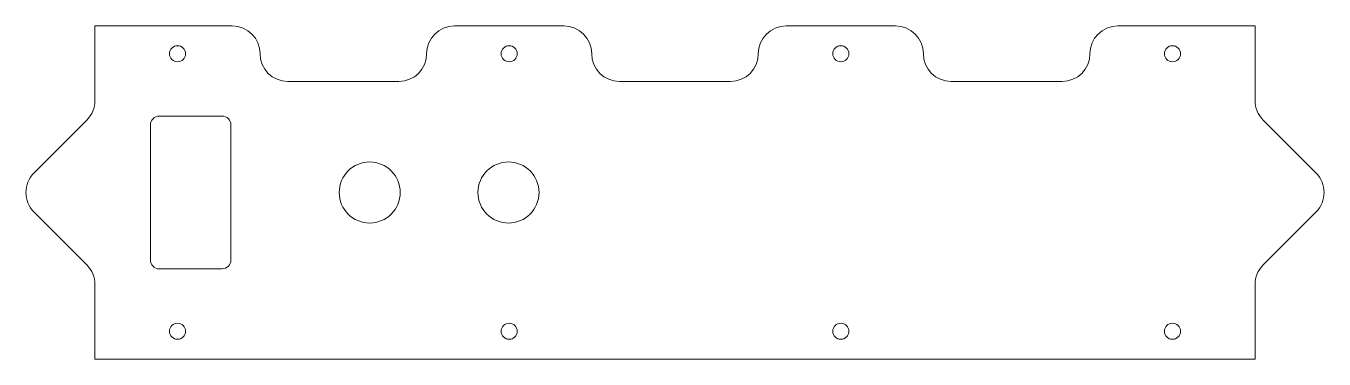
# Model space of a CAD drawing. Header units: millimetres. Extents: x 36 to 504, y 0 to 120.
import ezdxf

# ---------------------------------------------------------------- set-up
doc = ezdxf.new("R2010")
doc.units = ezdxf.units.MM

msp = doc.modelspace()

# ---------------------------------------------------------------- linework, layer by layer
at = {"color": 7, "linetype": 'Continuous', "lineweight": 15}
for p, q in [((61, 93.14), (61, 120)), ((110.5, 120), (61, 120)), ((230, 120), (190.5, 120)), ((349.5, 120), (310, 120)), ((479, 120), (429.5, 120)), ((479, 120), (479, 93.14)), ((130.5, 100), (170.5, 100)), ((250, 100), (290, 100)), ((369.5, 100), (409.5, 100)), ((39.07, 67.07), (58.07, 86.07)), ((81, 84.33), (81, 35.67)), ((106.83, 87.5), (84.17, 87.5)), ((110, 35.67), (110, 84.33)), ((481.93, 86.07), (500.93, 67.07)), ((58.07, 33.93), (39.07, 52.93)), ((500.93, 52.93), (481.93, 33.93)), ((84.17, 32.5), (106.83, 32.5)), ((61, 0), (61, 26.86)), ((479, 26.86), (479, 0)), ((61, 0), (479, 0))]:
    msp.add_line(p, q, dxfattribs=at)
for centre, radius in [((90.75, 110), 2.9), ((210.25, 110), 2.9), ((329.75, 110), 2.9), ((449.25, 110), 2.9), ((160, 60), 11), ((210, 60), 11), ((90.75, 10), 2.9), ((210.25, 10), 2.9), ((329.75, 10), 2.9), ((449.25, 10), 2.9)]:
    msp.add_circle(centre, radius, dxfattribs=at)
for centre, radius, start, end in [((110.5, 110), 10, 0, 90), ((190.5, 110), 10, 90, 180), ((230, 110), 10, 0, 90), ((310, 110), 10, 90, 180), ((349.5, 110), 10, 0, 90), ((429.5, 110), 10, 90, 180), ((130.5, 110), 10, 180, 270), ((170.5, 110), 10, 270, 0), ((250, 110), 10, 180, 270), ((290, 110), 10, 270, 0), ((369.5, 110), 10, 180, 270), ((409.5, 110), 10, 270, 0), ((51, 93.14), 10, 315, 0), ((489, 93.14), 10, 180, 225), ((84.17, 84.33), 3.18, 90, 180), ((106.83, 84.33), 3.18, 0, 90), ((46.14, 60), 10, 135, 225), ((493.86, 60), 10, 315, 45), ((51, 26.86), 10, 0, 45), ((84.17, 35.67), 3.18, 180, 270), ((106.83, 35.67), 3.17, 270, 0), ((489, 26.86), 10, 135, 180)]:
    msp.add_arc(centre, radius, start, end, dxfattribs=at)

doc.saveas('drawing.dxf')
